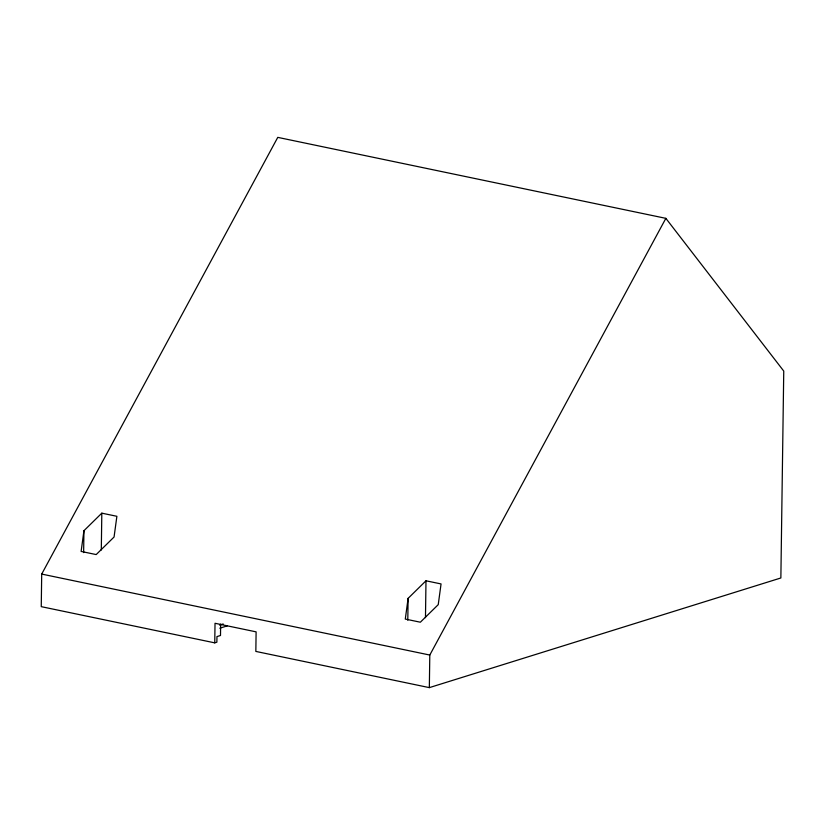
<?xml version="1.0" encoding="UTF-8"?>
<svg xmlns="http://www.w3.org/2000/svg" width="825" height="825" viewBox="0 0 825 825"><rect width="100%" height="100%" fill="white"/><g stroke="black" fill="none" stroke-linecap="round" stroke-linejoin="round"><path stroke-width="1.24" d="M214.748 642.85L215.026 623.277L256.111 631.857L255.843 651.42L429.34 687.627L780.863 577.974L783.75 371.075L665.857 218.347L277.767 137.373L41.704 574.076L41.25 606.653L214.748 642.85L216.872 642.19L216.954 636.601L220.492 635.487L220.657 624.051M83.634 552.606L83.933 530.722L101.815 513.16L116.882 516.295L114.067 537.013L96.195 554.575L81.128 551.43L83.933 530.722M101.3 550.017L101.815 513.16M407.798 620.235L408.107 598.362L425.989 580.79L441.055 583.935L438.24 604.643L420.358 622.215L405.292 619.07L408.107 598.362M425.473 617.657L425.989 580.79M429.34 687.627L429.794 655.05L665.857 218.347M219.512 625.102L223.183 623.958M219.821 628.196L227.143 625.917M41.704 574.076L429.794 655.05"/></g></svg>
